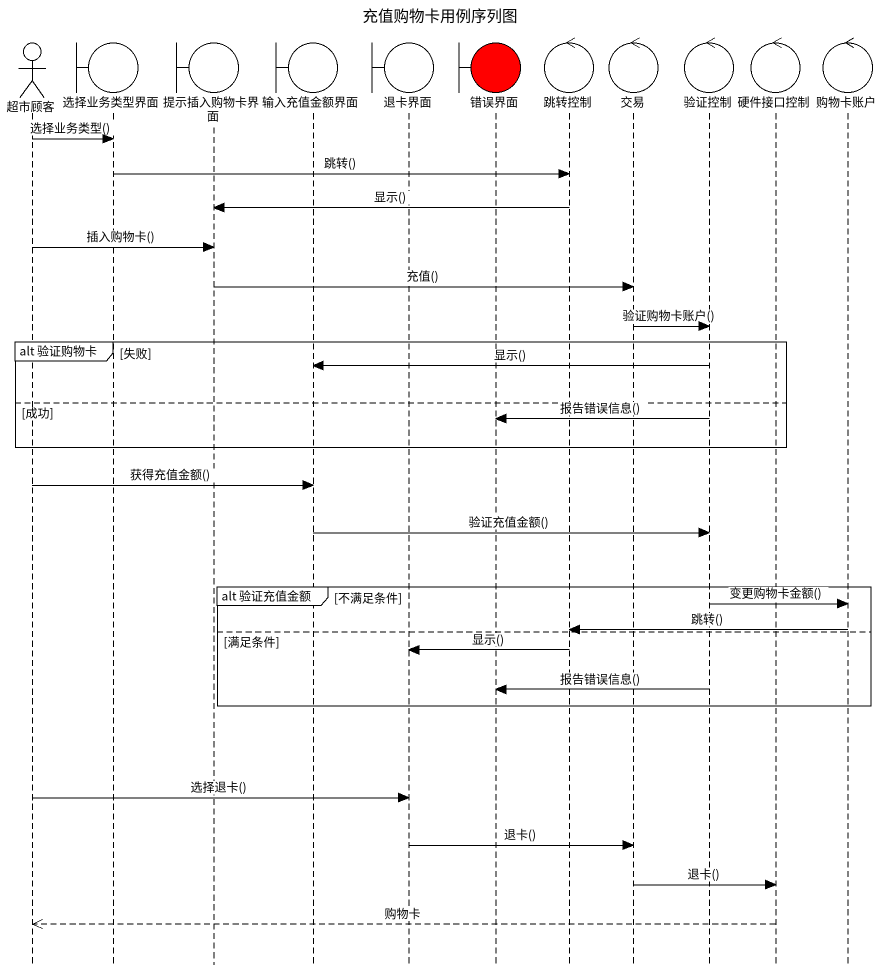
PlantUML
@startuml
title 充值购物卡用例序列图
hide footbox
actor 超市顾客
boundary 选择业务类型界面
boundary 提示插入购物卡界面
boundary 输入充值金额界面
boundary 退卡界面
boundary 错误界面 #FF0000
control 跳转控制
control 交易
control 验证控制
control 硬件接口控制
control 购物卡账户

超市顾客 -> 选择业务类型界面 : 选择业务类型()
选择业务类型界面 -> 跳转控制 : 跳转()
跳转控制 -> 提示插入购物卡界面 : 显示()
超市顾客 -> 提示插入购物卡界面 : 插入购物卡()
提示插入购物卡界面 -> 交易 : 充值()
交易 -> 验证控制 : 验证购物卡账户()
group alt 验证购物卡 [失败]
  验证控制 -> 输入充值金额界面 : 显示()
else 成功
  验证控制 -> 错误界面 : 报告错误信息()
end
超市顾客 -> 输入充值金额界面 : 获得充值金额()
输入充值金额界面 -> 验证控制 : 验证充值金额()
group alt 验证充值金额 [不满足条件]
  验证控制 -> 购物卡账户 : 变更购物卡金额()
  购物卡账户 -> 跳转控制 : 跳转()
else 满足条件
  跳转控制 -> 退卡界面 : 显示()
  验证控制 -> 错误界面 : 报告错误信息()
end
超市顾客 -> 退卡界面 : 选择退卡()
退卡界面 -> 交易 : 退卡()
交易 -> 硬件接口控制 : 退卡()
硬件接口控制 -->> 超市顾客 : 购物卡
@enduml
